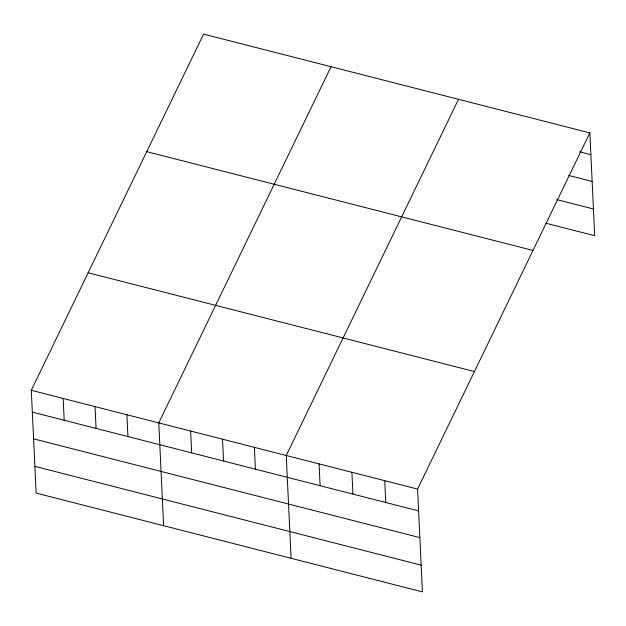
<?xml version="1.0" encoding="UTF-8"?>
<svg xmlns="http://www.w3.org/2000/svg" width="626" height="626" viewBox="0 0 626 626"><rect width="100%" height="100%" fill="white"/><g stroke="black" fill="none" stroke-linecap="round" stroke-linejoin="round"><path stroke-width="0.94" d="M589.848 132.9L417.581 489.086L422.425 591.883L36.151 493.1L31.3 390.303L203.575 34.117L589.848 132.9L594.7 235.697L545.919 223.224M331.044 66.716L158.769 422.902L163.621 525.699M458.514 99.315L286.246 455.501L291.09 558.298M579.621 151.836L590.881 154.716M568.69 175.444L592.141 181.438M556.85 199.616L593.44 208.974M146.719 151.656L533 250.447M88.149 272.764L474.43 371.547M31.3 390.303L417.581 489.086M32.325 412.119L418.606 510.902M33.593 438.842L419.866 537.624M34.884 466.37L421.165 565.153M384.747 480.69L385.772 502.506M351.914 472.294L352.939 494.102M319.08 463.897L320.105 485.706M254.375 447.347L255.408 469.164M222.512 439.202L223.537 461.01M190.64 431.048L191.666 452.864M126.906 414.748L127.931 436.565M95.035 406.603L96.068 428.411M63.171 398.457L64.196 420.265"/></g></svg>
